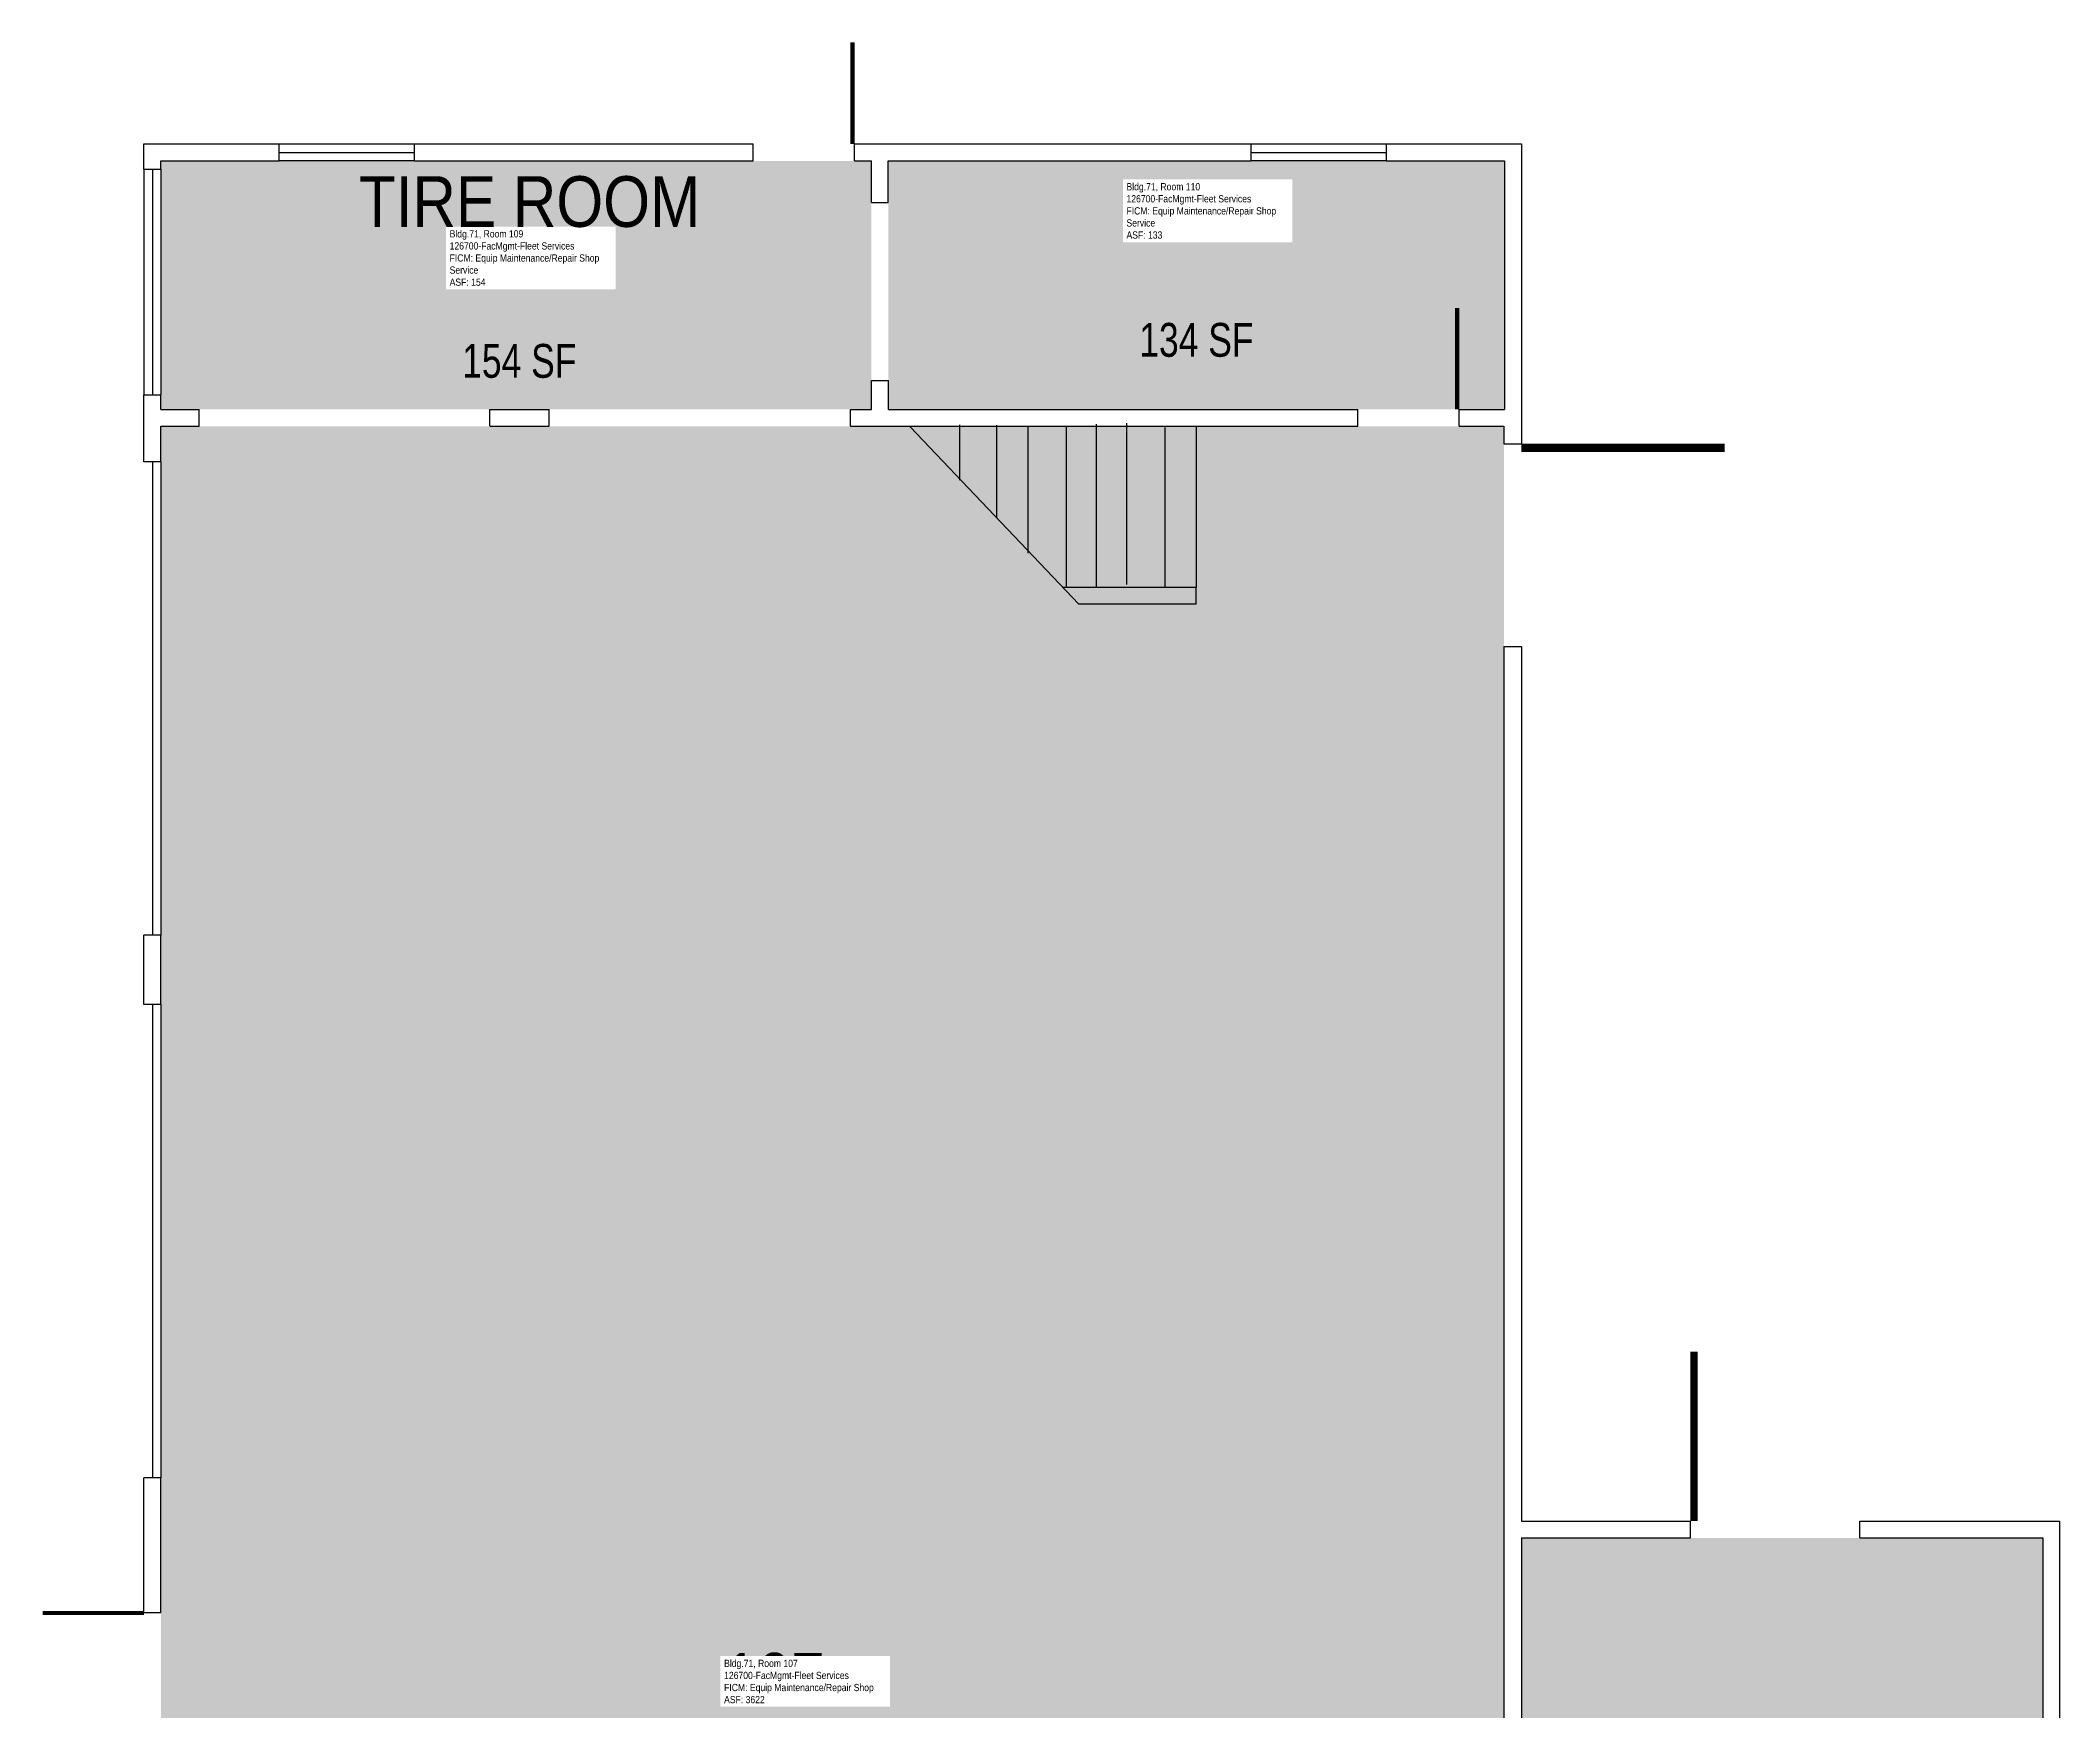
# Model space of a CAD drawing. Header units: inches. Extents: x -480 to 680, y -36 to 1710.
# Drawn here: x -37 to 680, y 1117 to 1710 of the extents above; entities that cross this region are included whole.
import ezdxf
from ezdxf.enums import TextEntityAlignment as Align

# ---------------------------------------------------------------- set-up
doc = ezdxf.new("R2010")
doc.units = ezdxf.units.IN
doc.header["$LTSCALE"] = 50
doc.header["$MEASUREMENT"] = 0
for name, color, linetype in [('A-DOOR', 2, 'CONTINUOUS'), ('A-FLOR', 3, 'CONTINUOUS'), ('A-GLAZ', 1, 'CONTINUOUS'), ('A-IDEN-RNUM', 7, 'CONTINUOUS'), ('A-IDEN-SNUM', 4, 'CONTINUOUS'), ('A-IDEN-TEXT', 4, 'CONTINUOUS'), ('A-IDEN-VNUM', 4, 'CONTINUOUS'), ('A-WALL', 5, 'CONTINUOUS'), ('AREA-TEXT', 3, 'CONTINUOUS'), ('Rooms-Category-Color', 7, 'CONTINUOUS'), ('Rooms-College-Color', 7, 'CONTINUOUS'), ('Rooms-Department-Color', 7, 'CONTINUOUS'), ('Rooms-Division-Color', 7, 'CONTINUOUS'), ('Rooms-Information', 7, 'CONTINUOUS')]:
    doc.layers.add(name, color=color, linetype=linetype)
doc.styles.add('CP_AREA', font='arial.ttf', dxfattribs={"height": 15})
doc.styles.add('CP_ROOMSNUMBER', font='arial.ttf', dxfattribs={"height": 1})
doc.styles.add('CP_ROOMVNUMBER', font='arial.ttf', dxfattribs={"width": 0.85, "height": 0.075})

msp = doc.modelspace()

# ---------------------------------------------------------------- hatches: boundary and pattern name
at = {"layer": 'Rooms-Category-Color', "true_color": 0xe3c5e1}
for points in [[(6, 1666.87), (6, 1578.67), (258.12, 1578.67), (258.12, 1666.87)], [(482.75, 1578.67), (482.75, 1666.87), (264.12, 1666.87), (264.12, 1588.97), (264.13, 1588.97), (264.13, 1578.67)], [(482.57, 1572.67), (6, 1572.67), (6, 1387.7), (6, 1367.5), (6, 1166.12), (6, 908.93), (6, 688.76), (6, 478.22), (384.12, 478.22), (395.02, 478.22), (482.57, 478.22)], [(613.73, 498.85), (673.73, 498.85), (673.73, 1178.13), (488.75, 1178.13), (488.75, 836.37), (488.75, 355.97), (613.73, 355.97)]]:
    msp.add_hatch(color=254, dxfattribs=at).paths.add_polyline_path(points)
at = {"layer": 'Rooms-College-Color', "true_color": 0x80bc67}
for points in [[(6, 1666.87), (6, 1578.67), (258.12, 1578.67), (258.12, 1666.87)], [(482.75, 1578.67), (482.75, 1666.87), (264.12, 1666.87), (264.12, 1588.97), (264.13, 1588.97), (264.13, 1578.67)], [(482.57, 1572.67), (6, 1572.67), (6, 1387.7), (6, 1367.5), (6, 1166.12), (6, 908.93), (6, 688.76), (6, 478.22), (384.12, 478.22), (395.02, 478.22), (482.57, 478.22)], [(613.73, 498.85), (673.73, 498.85), (673.73, 1178.13), (488.75, 1178.13), (488.75, 836.37), (488.75, 355.97), (613.73, 355.97)]]:
    msp.add_hatch(color=83, dxfattribs=at).paths.add_polyline_path(points)
at = {"layer": 'Rooms-Department-Color', "true_color": 0x80bc67}
for points in [[(6, 1666.87), (6, 1578.67), (258.12, 1578.67), (258.12, 1666.87)], [(482.75, 1578.67), (482.75, 1666.87), (264.12, 1666.87), (264.12, 1588.97), (264.13, 1588.97), (264.13, 1578.67)], [(482.57, 1572.67), (6, 1572.67), (6, 1387.7), (6, 1367.5), (6, 1166.12), (6, 908.93), (6, 688.76), (6, 478.22), (384.12, 478.22), (395.02, 478.22), (482.57, 478.22)], [(613.73, 498.85), (673.73, 498.85), (673.73, 1178.13), (488.75, 1178.13), (488.75, 836.37), (488.75, 355.97), (613.73, 355.97)]]:
    msp.add_hatch(color=83, dxfattribs=at).paths.add_polyline_path(points)
at = {"layer": 'Rooms-Division-Color', "true_color": 0x80bc67}
for points in [[(6, 1666.87), (6, 1578.67), (258.12, 1578.67), (258.12, 1666.87)], [(482.75, 1578.67), (482.75, 1666.87), (264.12, 1666.87), (264.12, 1588.97), (264.13, 1588.97), (264.13, 1578.67)], [(482.57, 1572.67), (6, 1572.67), (6, 1387.7), (6, 1367.5), (6, 1166.12), (6, 908.93), (6, 688.76), (6, 478.22), (384.12, 478.22), (395.02, 478.22), (482.57, 478.22)], [(613.73, 498.85), (673.73, 498.85), (673.73, 1178.13), (488.75, 1178.13), (488.75, 836.37), (488.75, 355.97), (613.73, 355.97)]]:
    msp.add_hatch(color=83, dxfattribs=at).paths.add_polyline_path(points)

# ---------------------------------------------------------------- linework, layer by layer
at = {"layer": 'A-DOOR'}
for p, q in [((3, 1560.05), (3, 1392.05)), ((6, 1560.05), (6, 1392.05)), ((3, 1367.5), (3, 1199.5)), ((6, 1367.5), (6, 1199.5))]:
    msp.add_line(p, q, dxfattribs=at)
for points in [[(251.37, 1672.87, 1.5, 1.5, 0), (251.37, 1708.87, 0, 0, 0), (252.12, 1708.87, 0, 0, 0.414214), (216.12, 1672.87, 0, 0, 0.414214)], [(465.94, 1578.67, 1.5, 1.5, 0), (465.94, 1614.67, 0, 0, 0), (466.69, 1614.67, 0, 0, 0.414214), (430.69, 1578.67, 0, 0, 0.414214)], [(488.75, 1564.99, 3.01, 3.01, 0), (560.89, 1564.99, 0, 0, 0), (560.89, 1566.49, 0, 0, -0.426451), (485.75, 1494.42, 0, 0, -0.414214)], [(550, 1184.13, 2.51, 2.51, 0), (550, 1244.27, 0, 0, 0), (548.75, 1244.27, 0, 0, -0.414214), (608.89, 1184.13, 0, 0, -0.414214)], [(0, 1151.5, 1.5, 1.5, 0), (-36, 1151.5, 0, 0, 0), (-36, 1152.25, 0, 0, 0.414214), (-0.75, 1115.5, 0, 0, 0.414214)]]:
    msp.add_lwpolyline(points, format="xyseb", dxfattribs=at)
at = {"layer": 'A-FLOR'}
for p, q in [((331.69, 1509.49), (271.89, 1572.47)), ((289.48, 1553.48), (289.48, 1573.23)), ((302.67, 1540.06), (302.67, 1573.04)), ((313.76, 1527.59), (313.76, 1572.66)), ((327.33, 1515.69), (327.33, 1572.65)), ((338.03, 1515.49), (338.03, 1573.42)), ((348.74, 1516.46), (348.74, 1573.8)), ((362.31, 1515.49), (362.31, 1572.26)), ((373.4, 1572.65), (373.4, 1515.49))]:
    msp.add_line(p, q, dxfattribs=at)
at = {"layer": 'A-GLAZ'}
for p, q in [((48, 1672.87), (96, 1672.87)), ((48, 1669.87), (96, 1669.87)), ((392.75, 1672.87), (440.75, 1672.87)), ((392.75, 1669.87), (440.75, 1669.87)), ((0, 1663.87), (0, 1583.83)), ((3, 1663.87), (3, 1583.83)), ((6, 1663.87), (6, 1583.83)), ((96, 1666.87), (48, 1666.87)), ((440.75, 1666.87), (392.75, 1666.87))]:
    msp.add_line(p, q, dxfattribs=at)
at = {"layer": 'A-WALL'}
for p, q in [((0, 1672.87), (48, 1672.87)), ((0, 1663.87), (0, 1672.87)), ((48, 1666.87), (48, 1672.87)), ((96, 1666.87), (96, 1672.87)), ((96, 1672.87), (216.12, 1672.87)), ((216.12, 1666.87), (216.12, 1672.87)), ((252.12, 1666.87), (252.12, 1672.87)), ((252.12, 1672.87), (392.75, 1672.87)), ((392.75, 1672.87), (392.75, 1666.87)), ((440.75, 1672.87), (440.75, 1666.87)), ((440.75, 1672.87), (488.75, 1672.87)), ((488.75, 1672.87), (488.75, 1566.49)), ((0, 1663.87), (6, 1663.87)), ((6, 1666.87), (48, 1666.87)), ((6, 1663.87), (6, 1666.87)), ((96, 1666.87), (216.12, 1666.87)), ((252.12, 1666.87), (258.12, 1666.87)), ((258.12, 1652.06), (258.12, 1666.87)), ((264.12, 1652.06), (264.12, 1666.87)), ((264.12, 1666.87), (392.75, 1666.87)), ((440.75, 1666.87), (482.75, 1666.87)), ((482.75, 1666.87), (482.75, 1578.67)), ((258.12, 1652.06), (264.12, 1652.06)), ((0, 1560.05), (0, 1583.83)), ((0, 1583.83), (6, 1583.83)), ((6, 1578.67), (6, 1583.83)), ((258.12, 1578.67), (258.12, 1588.97)), ((258.12, 1588.97), (264.13, 1588.97)), ((264.13, 1578.67), (264.13, 1588.97)), ((6, 1578.67), (19.55, 1578.67)), ((19.55, 1572.67), (19.55, 1578.67)), ((122.78, 1572.88), (122.78, 1578.67)), ((122.78, 1578.67), (143.81, 1578.67)), ((143.81, 1572.88), (143.81, 1578.67)), ((250.67, 1572.67), (250.67, 1578.67)), ((250.67, 1578.67), (258.12, 1578.67)), ((264.13, 1578.67), (430.69, 1578.67)), ((430.69, 1572.67), (430.69, 1578.67)), ((466.69, 1572.67), (466.69, 1578.67)), ((466.69, 1578.67), (482.75, 1578.67)), ((6, 1572.67), (19.55, 1572.67)), ((6, 1560.05), (6, 1572.67)), ((122.78, 1572.67), (143.81, 1572.67)), ((250.67, 1572.67), (430.69, 1572.67)), ((466.69, 1572.67), (482.57, 1572.67)), ((482.57, 1572.67), (482.57, 1566.49)), ((482.57, 1566.49), (488.75, 1566.49)), ((6, 1560.05), (0, 1560.05)), ((373.4, 1515.49), (325.99, 1515.49)), ((373.4, 1509.49), (373.4, 1515.49)), ((373.4, 1509.49), (331.69, 1509.49)), ((482.57, 1494.49), (482.57, 836.37)), ((482.57, 1494.49), (488.75, 1494.49)), ((488.75, 1494.49), (488.75, 1184.13)), ((0, 1367.5), (0, 1392.05)), ((6, 1392.05), (0, 1392.05)), ((6, 1367.5), (6, 1392.05)), ((6, 1367.5), (0, 1367.5)), ((0, 1151.5), (0, 1199.5)), ((6, 1199.5), (0, 1199.5)), ((6, 1151.5), (6, 1199.5)), ((488.75, 1184.13), (548.75, 1184.13)), ((548.75, 1178.13), (548.75, 1184.13)), ((608.89, 1178.13), (608.89, 1184.13)), ((608.89, 1184.13), (679.73, 1184.13)), ((679.73, 1184.13), (679.73, 492.85)), ((488.75, 1178.13), (548.75, 1178.13)), ((488.75, 1178.13), (488.75, 836.37)), ((608.89, 1178.13), (673.73, 1178.13)), ((673.73, 1178.13), (673.73, 498.85)), ((6, 1151.5), (0, 1151.5))]:
    msp.add_line(p, q, dxfattribs=at)

# ---------------------------------------------------------------- texts
at = {"layer": 'A-IDEN-RNUM', "style": 'CP_ROOMSNUMBER', "width": 0.85}
for s, p in [('0110-00', (361.09, 1639.09)), ('0109-00', (117.02, 1631.38)), ('0107-00', (214.41, 1128.33))]:
    msp.add_text(s, height=1, dxfattribs=at).set_placement(p, align=Align.MIDDLE)
at = {"layer": 'A-IDEN-SNUM', "style": 'CP_ROOMSNUMBER', "width": 0.85}
for s, p in [('0710011000', (361.09, 1639.09)), ('0710010900', (117.02, 1631.38)), ('0710010700', (214.41, 1128.33))]:
    msp.add_text(s, height=1, dxfattribs=at).set_placement(p, align=Align.MIDDLE)
at = {"layer": 'A-IDEN-TEXT', "style": 'CP_ROOMVNUMBER', "width": 0.85}
msp.add_text('TIRE ROOM', height=18, dxfattribs=at).set_placement((136.82, 1652.43), align=Align.MIDDLE)
at = {"layer": 'A-IDEN-VNUM', "style": 'CP_ROOMVNUMBER', "width": 0.85}
for s, p in [('110', (366.46, 1648.1)), ('109', (126.29, 1631.38)), ('107', (223.68, 1128.33))]:
    msp.add_text(s, height=18, dxfattribs=at).set_placement(p, align=Align.MIDDLE)
at = {"layer": 'AREA-TEXT', "style": 'CP_AREA', "width": 0.75}
for s, p in [('134 SF', (373.44, 1603.34)), ('154 SF', (133.17, 1595.88))]:
    msp.add_text(s, height=12, dxfattribs=at).set_placement(p, align=Align.MIDDLE_CENTER)

# ---------------------------------------------------------------- next in the draw order: texts
at = {"layer": 'Rooms-Information', "char_height": 2.57143, "width": 57.6, "attachment_point": 7, "style": 'CP_ROOMVNUMBER', "bg_fill": 3, "box_fill_scale": 1.5, "bg_fill_color": 256, "bg_fill_true_color": 13158600, "bg_fill_transparency": 0}
for s, insert in [('Bldg.71, Room 110^M^J126700-FacMgmt-Fleet Services^M^JFICM: Equip Maintenance/Repair Shop Service^M^JASF: 133', (348.63, 1639.22)), ('Bldg.71, Room 109^M^J126700-FacMgmt-Fleet Services^M^JFICM: Equip Maintenance/Repair Shop Service^M^JASF: 154', (108.46, 1622.49)), ('Bldg.71, Room 107^M^J126700-FacMgmt-Fleet Services^M^JFICM: Equip Maintenance/Repair Shop^M^JASF: 3622', (205.85, 1119.44))]:
    msp.add_mtext(s, dxfattribs=dict(at, insert=insert))

doc.saveas('drawing.dxf')
